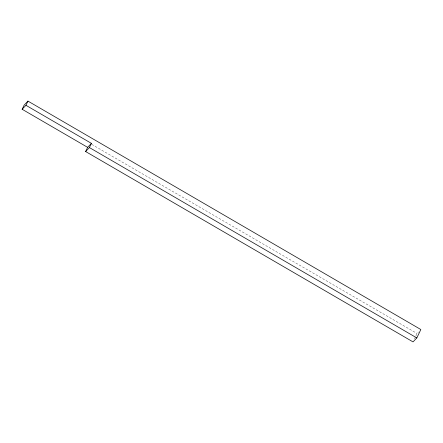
<?xml version="1.0" encoding="UTF-8"?>
<svg xmlns="http://www.w3.org/2000/svg" width="443" height="443" viewBox="0 0 443 443"><rect width="100%" height="100%" fill="white"/><g stroke="black" fill="none" stroke-linecap="round" stroke-linejoin="round"><path stroke-width="0.33" stroke-dasharray="2.21 1.66" d="M414.465 338.901L415.612 336.497M415.899 335.899L417.051 333.501L418.474 332.012M91.734 144.363L417.051 333.501"/><path stroke-width="0.66" d="M22.15 109.271L24.16 105.074L27.959 101.104L420.85 329.531L416.824 337.926L413.026 341.896L85.621 151.539L87.631 147.342L91.43 143.371L25.949 105.301L22.15 109.271L87.631 147.342M25.949 105.301L27.959 101.104M85.621 151.539L89.42 147.569L91.43 143.371M89.42 147.569L416.824 337.926"/></g></svg>
